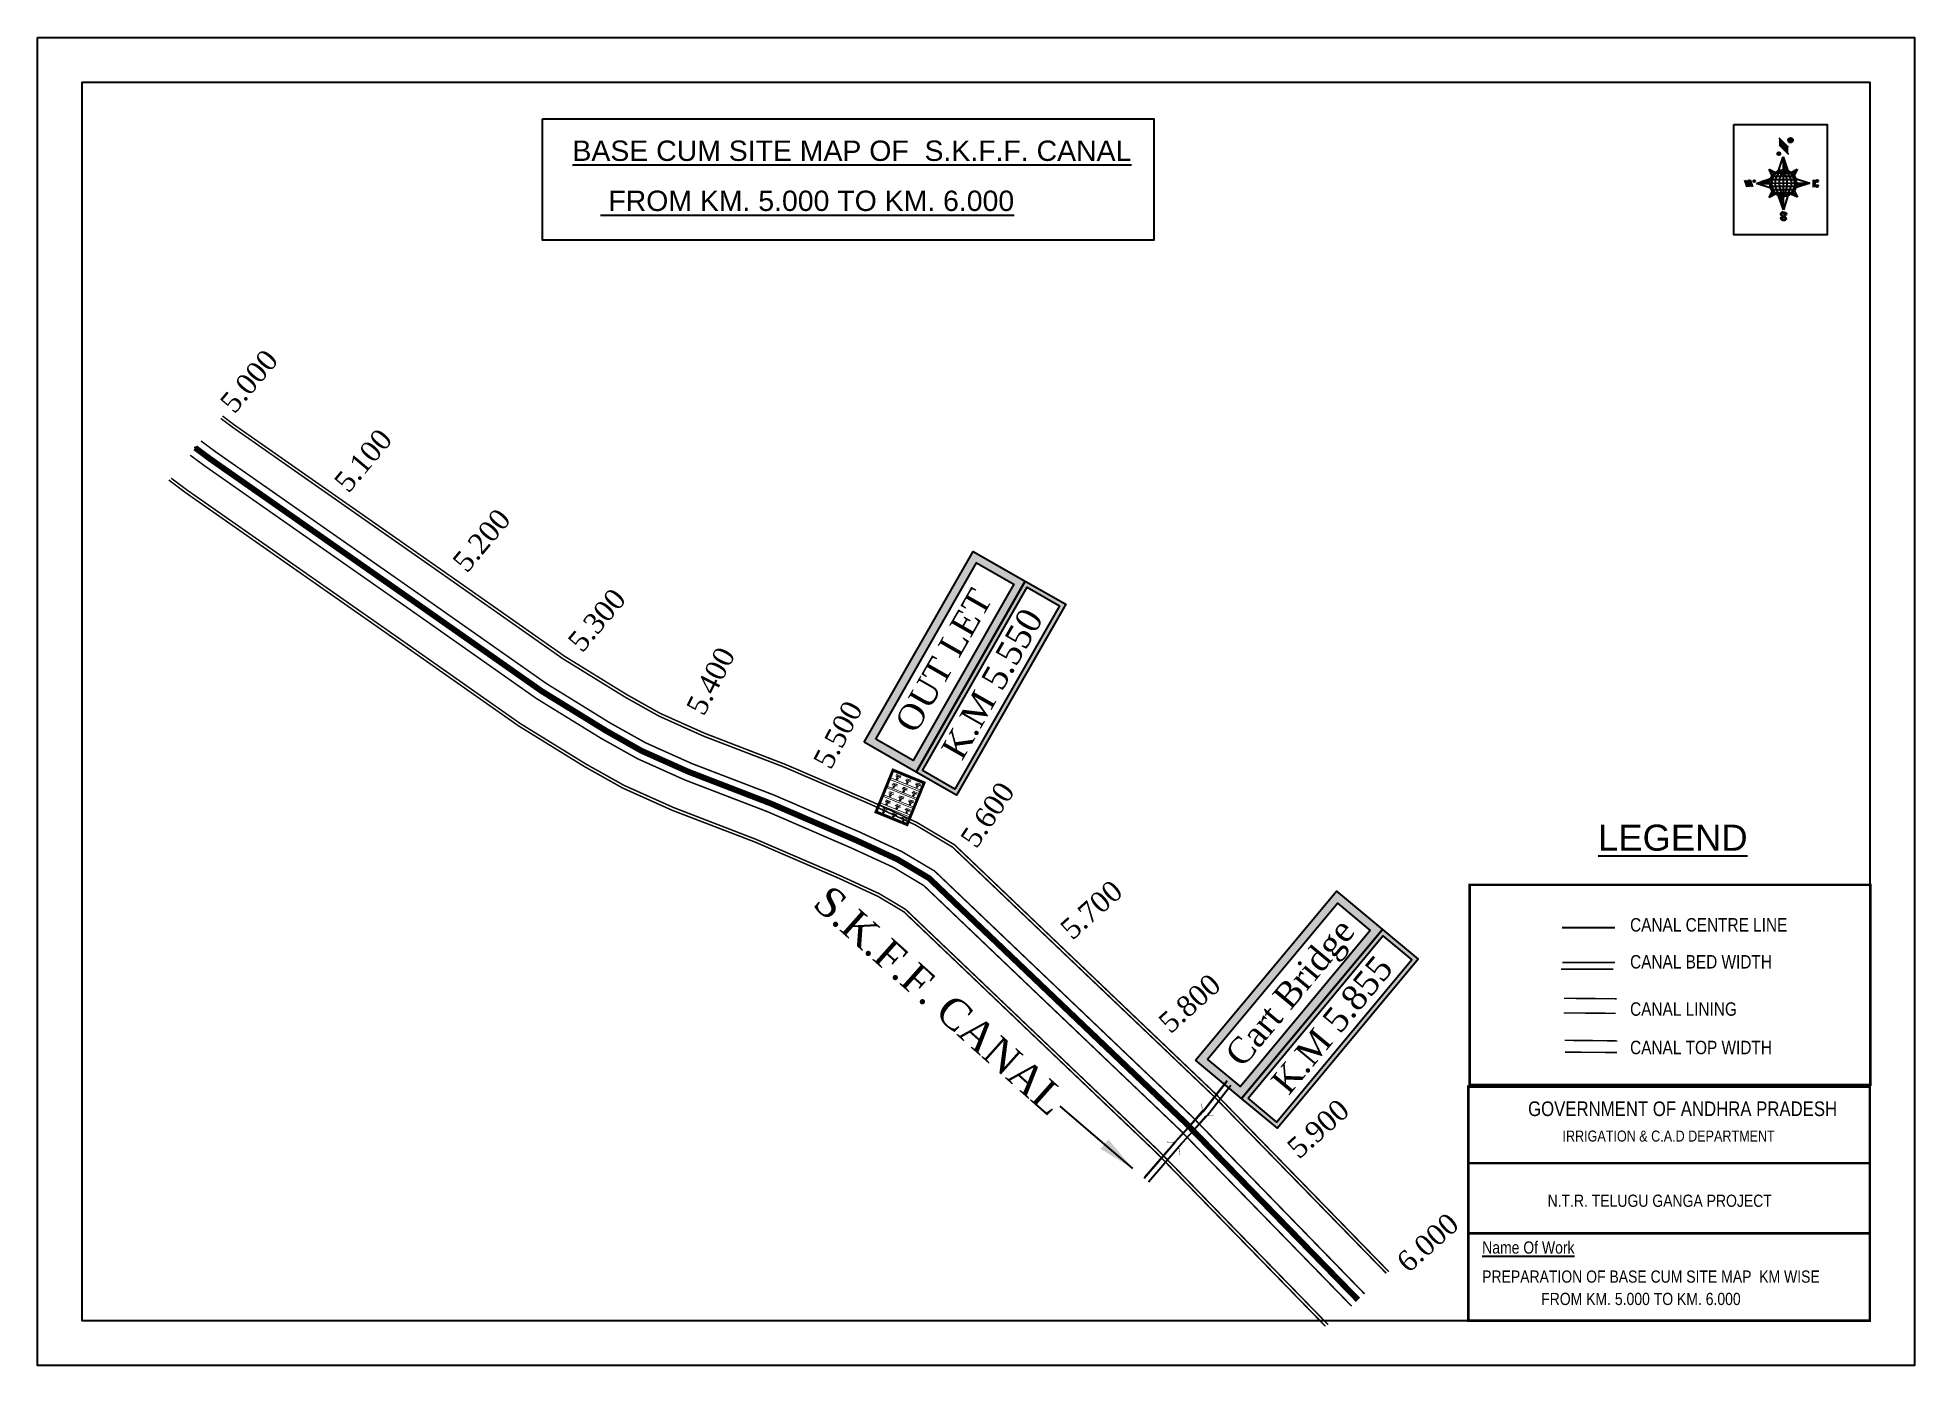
# Model space of a CAD drawing. Header units: inches. Extents: x 12 to 1272, y 7 to 898.
import ezdxf
from ezdxf.enums import TextEntityAlignment as Align

# ---------------------------------------------------------------- set-up
doc = ezdxf.new("R2010")
doc.units = ezdxf.units.IN
doc.header["$MEASUREMENT"] = 0
for name, color, linetype in [('AQUADUCT', 1, 'Continuous'), ('bed with', 5, 'Continuous'), ('BLOCK', 7, 'Continuous'), ('bord', 1, 'Continuous'), ('C LINE COO', 6, 'Continuous'), ('cahnige', 7, 'Continuous'), ('FRAME 025', 7, 'Continuous'), ('laying', 4, 'Continuous'), ('lining', 4, 'Continuous'), ('ROAD', 6, 'Continuous'), ('SLB', 11, 'Continuous'), ('TABLE', 7, 'Continuous'), ('TEXT', 7, 'Continuous'), ('TITLEBLOCK', 7, 'Continuous'), ('top of bund', 1, 'Continuous'), ('V', 6, 'Continuous'), ('ZSTU', 7, 'Continuous')]:
    doc.layers.add(name, color=color, linetype=linetype)
doc.styles.add('5mm', font='times.ttf', dxfattribs={"height": 3})
doc.styles.add('A', font='arial.ttf')
doc.styles.add('ARIALN', font='ARIALN.TTF')
doc.styles.get("Standard").update_dxf_attribs({"font": 'arial.ttf'})
doc.dimstyles.get("Standard").update_dxf_attribs({"dimtxt": 0.18, "dimasz": 0.18, "dimexe": 0.18, "dimexo": 0.0625, "dimgap": 0.09, "dimtad": 0, "dimtih": 1, "dimtoh": 1, "dimdec": 4, "dimzin": 0, "dimdsep": 46, "dimtxsty": 'Standard', "dimcen": 0.09, "dimadec": 0, "dimazin": 0, "dimtfac": 1, "dimtdec": 4, "dimtofl": 0, "dimtmove": 0, "dimatfit": 3, "dimfxl": 1, "dimtolj": 1, "dimtzin": 0, "dimarcsym": 0})
pattern_1 = [(267.297113149, (-8720374.938, 50637915.138), (10.5367255337, -0.497431438), [])]
pattern_2 = [(357.297113149, (-8720374.938, 50637915.138), (0.497431438, 10.5367255337), [])]

# ---------------------------------------------------------------- blocks, each defined once
blk = doc.blocks.new('IN')
at = {"layer": 'ZSTU'}
for points in [[(319839.5, 1602417.4), (319839.6, 1602417.3), (319839.5, 1602417.1), (319839.3, 1602417.3)], [(319839.5, 1602411.6), (319839.6, 1602411.5), (319839.5, 1602411.3), (319839.3, 1602411.5)], [(319839.5, 1602405.5), (319839.6, 1602405.4), (319839.5, 1602405.2), (319839.3, 1602405.4)], [(319846.6, 1602417.4), (319846.8, 1602417.3), (319846.6, 1602417.1), (319846.4, 1602417.3)], [(319846.6, 1602411.6), (319846.8, 1602411.5), (319846.6, 1602411.3), (319846.4, 1602411.5)], [(319846.6, 1602405.5), (319846.8, 1602405.4), (319846.6, 1602405.2), (319846.4, 1602405.4)], [(319853.9, 1602417.4), (319854.1, 1602417.3), (319853.9, 1602417.1), (319853.7, 1602417.3)], [(319853.9, 1602411.6), (319854.1, 1602411.5), (319853.9, 1602411.3), (319853.7, 1602411.5)], [(319853.9, 1602405.5), (319854.1, 1602405.4), (319853.9, 1602405.2), (319853.7, 1602405.4)], [(319839.5, 1602399.3), (319839.6, 1602399.1), (319839.5, 1602398.9), (319839.3, 1602399.1)], [(319839.5, 1602393.2), (319839.6, 1602393), (319839.5, 1602392.8), (319839.3, 1602393)], [(319846.6, 1602399.3), (319846.8, 1602399.1), (319846.6, 1602398.9), (319846.4, 1602399.1)], [(319846.6, 1602393.2), (319846.8, 1602393), (319846.6, 1602392.8), (319846.4, 1602393)], [(319853.9, 1602399.3), (319854.1, 1602399.1), (319853.9, 1602398.9), (319853.7, 1602399.1)], [(319853.9, 1602393.2), (319854.1, 1602393), (319853.9, 1602392.8), (319853.7, 1602393)]]:
    blk.add_hatch(color=4, dxfattribs=at).paths.add_polyline_path(points)
at = {"layer": 'ZSTU', "color": 9, "const_width": 2}
blk.add_lwpolyline([(319836.1, 1602418.7), (319858.6, 1602418.7), (319858.6, 1602388.4), (319836.1, 1602388.4)], close=True, dxfattribs=at)
at = {"layer": 'ZSTU', "color": 8, "const_width": 0.5}
for points in [[(319836.1, 1602413.3), (319858.6, 1602413.3)], [(319836.1, 1602412), (319858.6, 1602412)], [(319836.1, 1602407.2), (319858.6, 1602407.2)], [(319836.1, 1602406.1), (319858.6, 1602406.1)], [(319836.1, 1602400.9), (319858.6, 1602400.9)], [(319836.1, 1602399.9), (319858.6, 1602399.9)], [(319836.1, 1602395), (319858.6, 1602395)], [(319836.1, 1602393.8), (319858.6, 1602393.8)]]:
    blk.add_lwpolyline(points, dxfattribs=at)
at = {"layer": 'ZSTU', "color": 4, "const_width": 0.5}
for points in [[(319839.5, 1602417.1), (319838.5, 1602416.1)], [(319839.5, 1602411.3), (319838.5, 1602410.3)], [(319839.5, 1602405.2), (319838.5, 1602404.2)], [(319839.5, 1602417.1), (319840.5, 1602416.1)], [(319839.5, 1602414.2), (319839.5, 1602416.7)], [(319839.5, 1602411.3), (319840.5, 1602410.3)], [(319839.5, 1602408.4), (319839.5, 1602410.9)], [(319839.5, 1602405.2), (319840.5, 1602404.2)], [(319839.5, 1602402.3), (319839.5, 1602404.9)], [(319846.6, 1602417.1), (319845.6, 1602416.1)], [(319846.6, 1602411.3), (319845.6, 1602410.3)], [(319846.6, 1602405.2), (319845.6, 1602404.2)], [(319846.6, 1602417.1), (319847.7, 1602416.1)], [(319846.6, 1602411.3), (319847.7, 1602410.3)], [(319846.6, 1602405.2), (319847.7, 1602404.2)], [(319846.6, 1602414.2), (319846.6, 1602416.7)], [(319846.6, 1602408.4), (319846.6, 1602410.9)], [(319846.6, 1602402.3), (319846.6, 1602404.9)], [(319853.9, 1602417.1), (319852.9, 1602416.1)], [(319853.9, 1602411.3), (319852.9, 1602410.3)], [(319853.9, 1602405.2), (319852.9, 1602404.2)], [(319853.9, 1602417.1), (319855, 1602416.1)], [(319853.9, 1602414.2), (319853.9, 1602416.7)], [(319853.9, 1602411.3), (319855, 1602410.3)], [(319853.9, 1602408.4), (319853.9, 1602410.9)], [(319853.9, 1602405.2), (319855, 1602404.2)], [(319853.9, 1602402.3), (319853.9, 1602404.9)], [(319839.5, 1602398.9), (319838.5, 1602397.9)], [(319839.5, 1602392.8), (319838.5, 1602391.9)], [(319839.5, 1602398.9), (319840.5, 1602397.9)], [(319839.5, 1602396.1), (319839.5, 1602398.6)], [(319839.5, 1602392.8), (319840.5, 1602391.8)], [(319839.5, 1602390), (319839.5, 1602392.5)], [(319846.6, 1602398.9), (319845.6, 1602397.9)], [(319846.6, 1602392.8), (319845.6, 1602391.9)], [(319846.6, 1602398.9), (319847.7, 1602397.9)], [(319846.6, 1602392.8), (319847.7, 1602391.8)], [(319846.6, 1602396.1), (319846.6, 1602398.6)], [(319846.6, 1602390), (319846.6, 1602392.5)], [(319853.9, 1602398.9), (319852.9, 1602397.9)], [(319853.9, 1602392.8), (319852.9, 1602391.9)], [(319853.9, 1602398.9), (319855, 1602397.9)], [(319853.9, 1602396.1), (319853.9, 1602398.6)], [(319853.9, 1602392.8), (319855, 1602391.8)], [(319853.9, 1602390), (319853.9, 1602392.5)]]:
    blk.add_lwpolyline(points, dxfattribs=at)
at = {"layer": 'ZSTU', "color": 4}
for points in [[(319838.2, 1602415.2), (319838.2, 1602415.8)], [(319838.2, 1602409.4), (319838.2, 1602410)], [(319838.5, 1602414.2), (319838.5, 1602414.8)], [(319838.5, 1602408.4), (319838.5, 1602409)], [(319838.7, 1602409.4), (319838.7, 1602410)], [(319839.5, 1602417.4), (319839.6, 1602417.3), (319839.5, 1602417.1), (319839.3, 1602417.3), (319839.5, 1602417.4)], [(319839.5, 1602411.6), (319839.6, 1602411.5), (319839.5, 1602411.3), (319839.3, 1602411.5), (319839.5, 1602411.6)], [(319839.5, 1602405.5), (319839.6, 1602405.4), (319839.5, 1602405.2), (319839.3, 1602405.4), (319839.5, 1602405.5)], [(319840, 1602415.2), (319840, 1602415.8)], [(319840, 1602409.4), (319840, 1602410)], [(319840.4, 1602414.3), (319840.4, 1602414.9)], [(319840.4, 1602408.5), (319840.4, 1602409.1)], [(319840.7, 1602415.3), (319840.7, 1602415.9)], [(319840.7, 1602409.5), (319840.7, 1602410.1)], [(319845.4, 1602415.2), (319845.4, 1602415.8)], [(319845.4, 1602409.4), (319845.4, 1602410)], [(319845.6, 1602414.2), (319845.6, 1602414.8)], [(319845.6, 1602408.4), (319845.6, 1602409)], [(319845.8, 1602415.2), (319845.8, 1602415.7)], [(319845.8, 1602409.4), (319845.8, 1602410)], [(319846.6, 1602417.4), (319846.8, 1602417.3), (319846.6, 1602417.1), (319846.4, 1602417.3), (319846.6, 1602417.4)], [(319846.6, 1602411.6), (319846.8, 1602411.5), (319846.6, 1602411.3), (319846.4, 1602411.5), (319846.6, 1602411.6)], [(319846.6, 1602405.5), (319846.8, 1602405.4), (319846.6, 1602405.2), (319846.4, 1602405.4), (319846.6, 1602405.5)], [(319847.1, 1602415.2), (319847.1, 1602415.8)], [(319847.1, 1602409.4), (319847.1, 1602410)], [(319847.5, 1602414.3), (319847.5, 1602414.9)], [(319847.5, 1602408.5), (319847.5, 1602409.1)], [(319847.8, 1602415.3), (319847.8, 1602415.9)], [(319847.8, 1602409.5), (319847.8, 1602410.1)], [(319852.6, 1602415.2), (319852.6, 1602415.8)], [(319852.6, 1602409.4), (319852.6, 1602410)], [(319852.9, 1602414.2), (319852.9, 1602414.8)], [(319852.9, 1602408.4), (319852.9, 1602409)], [(319853.1, 1602415.2), (319853.1, 1602415.7)], [(319853.1, 1602409.4), (319853.1, 1602410)], [(319853.9, 1602417.4), (319854.1, 1602417.3), (319853.9, 1602417.1), (319853.7, 1602417.3), (319853.9, 1602417.4)], [(319853.9, 1602411.6), (319854.1, 1602411.5), (319853.9, 1602411.3), (319853.7, 1602411.5), (319853.9, 1602411.6)], [(319853.9, 1602405.5), (319854.1, 1602405.4), (319853.9, 1602405.2), (319853.7, 1602405.4), (319853.9, 1602405.5)], [(319854.4, 1602415.2), (319854.4, 1602415.8)], [(319854.4, 1602409.4), (319854.4, 1602410)], [(319854.8, 1602414.3), (319854.8, 1602414.9)], [(319854.8, 1602408.5), (319854.8, 1602409.1)], [(319855.1, 1602415.3), (319855.1, 1602415.9)], [(319855.1, 1602409.5), (319855.1, 1602410.1)], [(319838.2, 1602403.3), (319838.2, 1602403.9)], [(319838.2, 1602397), (319838.2, 1602397.6)], [(319838.5, 1602402.3), (319838.5, 1602402.9)], [(319838.5, 1602396.1), (319838.5, 1602396.7)], [(319838.7, 1602403.3), (319838.7, 1602403.9)], [(319838.7, 1602397), (319838.7, 1602397.6)], [(319839.5, 1602399.3), (319839.6, 1602399.1), (319839.5, 1602398.9), (319839.3, 1602399.1), (319839.5, 1602399.3)], [(319839.5, 1602393.2), (319839.6, 1602393), (319839.5, 1602392.8), (319839.3, 1602393), (319839.5, 1602393.2)], [(319840, 1602403.3), (319840, 1602403.9)], [(319840, 1602397), (319840, 1602397.6)], [(319840.4, 1602402.4), (319840.4, 1602403)], [(319840.4, 1602396.2), (319840.4, 1602396.7)], [(319840.7, 1602403.4), (319840.7, 1602404)], [(319840.7, 1602397.1), (319840.7, 1602397.7)], [(319845.4, 1602403.3), (319845.4, 1602403.9)], [(319845.4, 1602397), (319845.4, 1602397.6)], [(319845.6, 1602402.3), (319845.6, 1602402.9)], [(319845.6, 1602396.1), (319845.6, 1602396.7)], [(319845.8, 1602403.3), (319845.8, 1602403.9)], [(319845.8, 1602397), (319845.8, 1602397.6)], [(319846.6, 1602399.3), (319846.8, 1602399.1), (319846.6, 1602398.9), (319846.4, 1602399.1), (319846.6, 1602399.3)], [(319846.6, 1602393.2), (319846.8, 1602393), (319846.6, 1602392.8), (319846.4, 1602393), (319846.6, 1602393.2)], [(319847.1, 1602403.3), (319847.1, 1602403.9)], [(319847.1, 1602397), (319847.1, 1602397.6)], [(319847.5, 1602402.4), (319847.5, 1602403)], [(319847.5, 1602396.2), (319847.5, 1602396.7)], [(319847.8, 1602403.4), (319847.8, 1602404)], [(319847.8, 1602397.1), (319847.8, 1602397.7)], [(319852.6, 1602403.3), (319852.6, 1602403.9)], [(319852.6, 1602397), (319852.6, 1602397.6)], [(319852.9, 1602402.3), (319852.9, 1602402.9)], [(319852.9, 1602396.1), (319852.9, 1602396.7)], [(319853.1, 1602403.3), (319853.1, 1602403.9)], [(319853.1, 1602397), (319853.1, 1602397.6)], [(319853.9, 1602399.3), (319854.1, 1602399.1), (319853.9, 1602398.9), (319853.7, 1602399.1), (319853.9, 1602399.3)], [(319853.9, 1602393.2), (319854.1, 1602393), (319853.9, 1602392.8), (319853.7, 1602393), (319853.9, 1602393.2)], [(319854.4, 1602403.3), (319854.4, 1602403.9)], [(319854.4, 1602397), (319854.4, 1602397.6)], [(319854.8, 1602402.4), (319854.8, 1602403)], [(319854.8, 1602396.2), (319854.8, 1602396.7)], [(319855.1, 1602403.4), (319855.1, 1602404)], [(319855.1, 1602397.1), (319855.1, 1602397.7)], [(319838.2, 1602391), (319838.2, 1602391.6)], [(319838.5, 1602390), (319838.5, 1602390.6)], [(319838.7, 1602390.9), (319838.7, 1602391.5)], [(319840, 1602391), (319840, 1602391.6)], [(319840.4, 1602390.1), (319840.4, 1602390.7)], [(319840.7, 1602391.1), (319840.7, 1602391.7)], [(319845.4, 1602391), (319845.4, 1602391.6)], [(319845.6, 1602390), (319845.6, 1602390.6)], [(319845.8, 1602390.9), (319845.8, 1602391.5)], [(319847.1, 1602391), (319847.1, 1602391.6)], [(319847.5, 1602390.1), (319847.5, 1602390.7)], [(319847.8, 1602391.1), (319847.8, 1602391.7)], [(319852.6, 1602391), (319852.6, 1602391.6)], [(319852.9, 1602390), (319852.9, 1602390.6)], [(319853.1, 1602390.9), (319853.1, 1602391.5)], [(319854.4, 1602391), (319854.4, 1602391.6)], [(319854.8, 1602390.1), (319854.8, 1602390.7)], [(319855.1, 1602391.1), (319855.1, 1602391.7)]]:
    blk.add_lwpolyline(points, dxfattribs=at)
blk = doc.blocks.new('FGDFGDFG6YURT')
at = {"layer": 'ROAD', "color": 1, "linetype": 'Continuous', "lineweight": 25}
for points in [[(386103.5, 1482907.4, 0), (386134.5, 1482913, 0), (386162.3, 1482917.4, 0), (386187, 1482923.1, 0)], [(386104.2, 1482903.5, 0), (386135.2, 1482909.2, 0), (386163.1, 1482913.6, 0), (386187.9, 1482919.3, 0)], [(386104.3, 1482907.7, 0), (386135.3, 1482913.3, 0), (386163.2, 1482917.7, 0), (386188, 1482923.4, 0)]]:
    blk.add_polyline3d(points, dxfattribs=at)
at = {"layer": 'SLB'}
for points, const_width in [([(386161.8, 1482917.9), (386162.2, 1482917.9), (386164.8, 1482922)], 0.3), ([(386134.6, 1482913.4), (386134.2, 1482913.4), (386130.6, 1482916.6)], 0.3), ([(386134.8, 1482908.7), (386134.5, 1482908.7), (386131.9, 1482904.6)], 0.3), ([(386134.6, 1482913.4), (386148.2, 1482915.4), (386161.8, 1482917.9)], 0.5), ([(386161.9, 1482914.1), (386148.3, 1482911.6), (386134.8, 1482908.7)], 0.5), ([(386162, 1482918.2), (386148.4, 1482915.7), (386134.9, 1482912.9)], 0.5), ([(386161.9, 1482914.1), (386162.2, 1482914), (386165.9, 1482910.9)], 0.3)]:
    blk.add_lwpolyline(points, dxfattribs=dict(at, const_width=const_width))
blk = doc.blocks.new('*X5')
at = {"color": 0, "linetype": 'Continuous'}
for p, q in [((6321.6, 240.5), (6322.3, 241.2)), ((6321.6, 240.3), (6322.3, 241)), ((6321.6, 240.1), (6322.3, 240.8)), ((6321.6, 239.9), (6322.4, 240.7)), ((6321.6, 239.8), (6322.4, 240.6)), ((6321.6, 239.6), (6322.5, 240.5)), ((6321.6, 239.4), (6322.5, 240.3)), ((6321.6, 239.2), (6322.6, 240.2)), ((6321.7, 239.1), (6322.6, 240.1)), ((6321.8, 240.8), (6322.4, 241.4)), ((6321.8, 239), (6322.7, 240)), ((6321.8, 239), (6322.8, 239.9)), ((6321.9, 238.9), (6322.9, 239.8)), ((6322, 238.8), (6323, 239.7)), ((6322.1, 241.3), (6322.4, 241.6)), ((6322.1, 238.7), (6323.1, 239.6)), ((6322.2, 238.6), (6323.1, 239.6)), ((6322.3, 238.5), (6323.2, 239.5)), ((6322.4, 238.5), (6323.3, 239.4)), ((6322.5, 238.4), (6323.4, 239.3)), ((6322.7, 238.4), (6323.6, 239.3)), ((6322.8, 238.3), (6323.7, 239.2)), ((6322.9, 238.3), (6323.8, 239.1)), ((6323.1, 238.2), (6323.9, 239.1)), ((6323.2, 238.2), (6324, 239)), ((6323.3, 238.2), (6324.2, 239)), ((6323.5, 238.1), (6324.3, 238.9)), ((6323.7, 238.1), (6324.4, 238.9)), ((6323.8, 238.1), (6324.6, 238.8)), ((6324.1, 238.2), (6324.7, 238.8)), ((6324.3, 238.3), (6324.9, 238.8)), ((6324.6, 238.3), (6325.1, 238.8)), ((6324.8, 238.4), (6325.2, 238.8)), ((6325.1, 238.5), (6325.4, 238.8)), ((6325.4, 238.6), (6325.6, 238.8))]:
    blk.add_line(p, q, dxfattribs=at)
blk = doc.blocks.new('*X4')
at = {"color": 0, "linetype": 'Continuous'}
for p, q in [((6324.4, 240.3), (6324.5, 240.4)), ((6324.6, 240.3), (6324.8, 240.5)), ((6324.7, 240.2), (6325, 240.5)), ((6324.8, 240.2), (6325.2, 240.6)), ((6325, 240.1), (6325.5, 240.6)), ((6325.1, 240.1), (6325.6, 240.6)), ((6325.2, 240), (6325.8, 240.6)), ((6325.3, 240), (6326, 240.6)), ((6325.4, 239.9), (6326.1, 240.6)), ((6325.5, 239.8), (6326.2, 240.5)), ((6325.6, 239.8), (6326.3, 240.5)), ((6325.7, 239.7), (6326.5, 240.4)), ((6325.9, 239.6), (6326.6, 240.3)), ((6326, 239.5), (6326.7, 240.3)), ((6326, 239.4), (6326.8, 240.2)), ((6326.1, 239.3), (6327, 240.2)), ((6326.2, 239.3), (6327.1, 240.1)), ((6326.3, 239.2), (6327.1, 240)), ((6326.4, 239.1), (6327.2, 239.9)), ((6326.5, 239), (6327.3, 239.8)), ((6326.5, 238.9), (6327.4, 239.7)), ((6326.6, 238.8), (6327.5, 239.6)), ((6326.7, 238.7), (6327.5, 239.5)), ((6326.8, 238.6), (6327.6, 239.4)), ((6326.8, 238.5), (6327.7, 239.3)), ((6326.8, 236.5), (6327.4, 237)), ((6326.9, 238.3), (6327.8, 239.2)), ((6326.9, 238.2), (6327.9, 239.1)), ((6326.9, 236.8), (6327.6, 237.4)), ((6327, 238.1), (6327.8, 239)), ((6327, 237.9), (6327.8, 238.8)), ((6327, 237.8), (6327.8, 238.6)), ((6327, 237.6), (6327.8, 238.4)), ((6327, 237.4), (6327.8, 238.2)), ((6327, 237.3), (6327.8, 238)), ((6327, 237.1), (6327.8, 237.9))]:
    blk.add_line(p, q, dxfattribs=at)
blk = doc.blocks.new('H')
at = {"layer": 'bord', "extrusion": (0.000427885, 0.004792, 0.999988)}
h = blk.add_hatch(dxfattribs=at)
h.set_pattern_fill('LINE', color=8, scale=84.387686, angle=-2.7029, style=0)
h.set_pattern_definition(pattern_2)
h.paths.add_polyline_path([(-492, 786, -0.090992), (-448, 775), (-486, 912)])
h = blk.add_hatch(dxfattribs=at)
h.set_pattern_fill('LINE', color=8, scale=84.387686, angle=-92.7029, style=0)
h.set_pattern_definition(pattern_1)
h.paths.add_polyline_path([(-625, 665, -0.090992), (-615, 710), (-751, 671)])
h = blk.add_hatch(dxfattribs=at)
h.set_pattern_fill('LINE', color=8, scale=84.387686, angle=-92.7029, style=0)
h.set_pattern_definition(pattern_1)
h.paths.add_polyline_path([(-246, 647), (-372, 653, -0.090992), (-382, 609)])
h = blk.add_hatch(dxfattribs=at)
h.set_pattern_fill('LINE', color=8, scale=84.387686, angle=-2.7029, style=0)
h.set_pattern_definition(pattern_2)
h.paths.add_polyline_path([(-504, 533, -0.090992), (-549, 543), (-510, 406)])
for p, q in [((-516, 1087, -1217), (-432, 994, -1217)), ((-538, 774, -1216), (-487, 906, -1216)), ((-519, 1020, -1217), (-435, 927, -1216)), ((-487, 906, -1216), (-493, 780, -1216)), ((-487, 906, -1216), (-448, 769, -1216)), ((-627, 794, -1216), (-567, 760, -1216)), ((-627, 794, -1216), (-584, 747, -1215)), ((-599, 731, -1215), (-627, 794, -1216)), ((-421, 753, -1216), (-359, 781, -1216)), ((-359, 781, -1216), (-405, 739, -1216)), ((-359, 781, -1216), (-392, 721, -1215)), ((-865, 701, -1215), (-847, 638, -1215)), ((-847, 700, -1215), (-829, 637, -1215)), ((-829, 699, -1215), (-811, 636, -1215)), ((-829, 699, -1215), (-811, 698, -1215)), ((-811, 698, -1215), (-794, 635, -1215)), ((-752, 665, -1215), (-615, 704, -1215)), ((-752, 665, -1215), (-625, 659, -1215)), ((-619, 614, -1215), (-752, 665, -1215)), ((-639, 526, -1214), (-606, 585, -1215)), ((-639, 526, -1214), (-593, 568, -1215)), ((-577, 553, -1215), (-639, 526, -1214)), ((-371, 513, -1214), (-431, 546, -1215)), ((-371, 513, -1214), (-414, 560, -1215)), ((-399, 576, -1215), (-371, 513, -1214)), ((-246, 641, -1215), (-383, 603, -1215)), ((-379, 693, -1215), (-246, 641, -1215)), ((-373, 647, -1215), (-246, 641, -1215)), ((-213, 669, -1215), (-217, 601, -1215)), ((-197, 600, -1215), (-194, 668, -1215)), ((-511, 400, -1214), (-549, 537, -1214)), ((-460, 533, -1215), (-511, 400, -1214)), ((-505, 527, -1214), (-511, 400, -1214))]:
    blk.add_line(p, q, dxfattribs=at)
at = {"layer": 'bord', "color": 8, "linetype": 'ByBlock', "extrusion": (0.000427885, 0.004792, 0.999988)}
for p, q in [((-386, 711, -1215), (-605, 722, -1215)), ((-411, 744, -1216), (-578, 752, -1216)), ((-493, 780, -1216), (-505, 527, -1214)), ((-373, 647, -1215), (-625, 659, -1215)), ((-378, 616, -1215), (-623, 628, -1215)), ((-375, 679, -1215), (-620, 691, -1215)), ((-392, 585, -1215), (-611, 595, -1215)), ((-420, 555, -1215), (-587, 562, -1215))]:
    blk.add_line(p, q, dxfattribs=at)
at = {"layer": 'bord', "extrusion": (0.000427885, 0.004792, 0.999988), "elevation": -1212}
for points, const_width in [([(-522, 960), (-516, 1093)], 1.61), ([(-434, 933), (-428, 1066)], 1.61), ([(-870, 707), (-846, 706)], 0.642), ([(-829, 643), (-855, 644)], 0.642), ([(-829, 643), (-821, 678)], 0.642), ([(-811, 642), (-784, 641)], 0.642), ([(-793, 641), (-782, 694)], 0.642), ([(-177, 605), (-226, 607)], 0.706), ([(-223, 676), (-174, 673)], 0.706), ([(-195, 645), (-185, 644)], 0.706)]:
    blk.add_lwpolyline(points, dxfattribs=dict(at, const_width=const_width))
for points, const_width in [([(-414, 1073, 1), (-398, 1058, 1)], 22.3), ([(-530, 950, 1), (-520, 939, 1)], 14.8), ([(-776, 697, 1), (-769, 690, 1)], 8.9), ([(-180, 618, 1), (-173, 611, 1)], 9.79), ([(-178, 667, 1), (-171, 660, 1)], 9.79), ([(-490, 362, 1), (-498, 369, 1)], 11.1), ([(-525, 322, 1), (-533, 329, 1)], 11.1)]:
    blk.add_lwpolyline(points, format="xyb", close=True, dxfattribs=dict(at, const_width=const_width))
for points in [[(-537, 317), (-531, 310), (-520, 307), (-505, 307), (-494, 310), (-486, 318), (-487, 326), (-491, 333), (-494, 336), (-503, 341), (-522, 347), (-530, 352), (-534, 355), (-537, 363), (-537, 373), (-530, 381), (-520, 384), (-504, 384), (-493, 380), (-487, 373)], [(-522, 348), (-526, 354), (-528, 361), (-528, 371), (-526, 375), (-521, 381), (-515, 384)], [(-505, 307), (-499, 312), (-497, 319), (-497, 327), (-501, 335), (-509, 343)]]:
    blk.add_lwpolyline(points, dxfattribs=at)
at = {"layer": 'bord', "extrusion": (0.000427885, 0.004792, 0.999988)}
for centre, radius in [((-406, 1065, -1212), 22.3), ((-525, 944, -1212), 14.8), ((-498, 659, -1212), 127), ((-773, 694, -1212), 8.9), ((-177, 615, -1212), 9.79), ((-174, 663, -1212), 9.79), ((-494, 365, -1212), 11.1), ((-529, 325, -1212), 11.1)]:
    blk.add_circle(centre, radius, dxfattribs=at)
at = {"layer": 'bord', "color": 8, "linetype": 'ByBlock', "extrusion": (0.000427885, 0.004792, 0.999988)}
for centre, radius, start, end in [((-482, 658, -1212), 128, 94.9254, 259.6691), ((-437, 656, -1212), 141, 113.2864, 241.308), ((-316, 651, -1212), 222, 142.5892, 212.0053), ((-560, 662, -1212), 141, 293.2864, 61.308), ((-681, 668, -1212), 222, 322.5892, 32.0053), ((-515, 660, -1212), 128, 274.9254, 79.6691)]:
    blk.add_arc(centre, radius, start, end, dxfattribs=at)
at = {"layer": 'bord', "extrusion": (0.000427885, 0.004792, 0.999988)}
for points in [[(-516, 1093, -1212), (-431, 1000, -1212), (-519, 1026, -1212), (-434, 933, -1212)], [(-864, 707, -1212), (-846, 706, -1212), (-846, 644, -1212), (-829, 643, -1212)], [(-829, 705, -1212), (-811, 704, -1212), (-811, 642, -1212), (-793, 641, -1212)], [(-193, 674, -1212), (-197, 606, -1212), (-213, 675, -1212), (-216, 607, -1212)]]:
    blk.add_solid(points, dxfattribs=at)
at = {"layer": 'bord', "extrusion": (0.000427885, 0.004792, 0.999988), "xscale": 7.977342409717546, "yscale": 7.977342408231451, "zscale": 7.977342408476333, "rotation": 138.0840426661453}
for name, p in [('*X4', (38301, -31929, -1212)), ('*X5', (38314, -31951, -1212))]:
    blk.add_blockref(name, p, dxfattribs=at)
blk = doc.blocks.new('KKKK')
at = {"layer": 'cahnige', "color": 1, "style": '5mm'}
blk.add_text('S.K.F.F. CANAL', height=20, rotation=19.1758, dxfattribs=at).set_placement((317677.4, 1602113.8))
at = {"layer": 'ZSTU', "color": 1}
blk.add_leader([(317936.6, 1602216.4), (317876.5, 1602194.2)], dimstyle='Standard', override={"dimasz": 25, "dimgap": 0.09, "dimtad": 0}, dxfattribs=at)

msp = doc.modelspace()

# ---------------------------------------------------------------- hatches: boundary and pattern name
at = {"layer": 'C LINE COO'}
h = msp.add_hatch(color=135, dxfattribs=at)
h.set_gradient(color1=(141, 177, 78), color2=(107, 135, 59), one_color=1, tint=0.38)
h.paths.add_polyline_path([(574.5, 427.6), (642.1, 545.8), (667.1, 531.5), (599.5, 413.3)], flags=16)
h.paths.add_polyline_path([(566.7, 425.5), (640, 553.6), (674.9, 533.6), (601.6, 405.5)])
h = msp.add_hatch(color=200, dxfattribs=at)
h.paths.add_polyline_path([(605.8, 406.6), (676.1, 529.5), (697.9, 517), (627.6, 394.1)], flags=16)
h.paths.add_polyline_path([(601.6, 405.5), (674.9, 533.6), (702, 518.1), (628.7, 390)])
h = msp.add_hatch(color=135, dxfattribs=at)
h.set_gradient(color1=(141, 177, 78), color2=(107, 135, 59), one_color=1, tint=0.38)
h.paths.add_polyline_path([(797.3, 212.9), (884.4, 317.6), (906.5, 299.1), (819.4, 194.5)], flags=16)
h.paths.add_polyline_path([(789.2, 212.2), (883.7, 325.6), (914.6, 299.9), (820.1, 186.4)])
h = msp.add_hatch(color=200, dxfattribs=at)
h.paths.add_polyline_path([(824.4, 186.8), (915, 295.6), (934.3, 279.5), (843.7, 170.7)], flags=16)
h.paths.add_polyline_path([(820.1, 186.4), (914.6, 299.9), (938.6, 279.9), (844.1, 166.5)])

# ---------------------------------------------------------------- linework, layer by layer
at = {"linetype": 'ByBlock'}
for points in [[(11.8, 898.4), (1271.8, 898.4), (1271.8, 7.4), (11.8, 7.4)], [(1241.8, 37.4), (41.8, 37.4), (41.8, 868.4), (1241.8, 868.4)]]:
    msp.add_lwpolyline(points, close=True, dxfattribs=at)
at = {"linetype": 'ByBlock', "elevation": -0.1}
msp.add_lwpolyline([(1150.6, 840.1), (1213.2, 840.1), (1213.2, 766), (1150.6, 766)], close=True, dxfattribs=at)
at = {"layer": 'bed with', "const_width": 1}
for points in [[(894, 47.1), (778.4, 165.7), (606.7, 329.4), (586.3, 341.6), (558.5, 354.4), (501.4, 379.1), (446.4, 400.2), (414.5, 414.5), (390.2, 428.1), (346.8, 454.8), (265.6, 511.9), (124.2, 610.8), (114.3, 618.1)], [(902.7, 55.3), (786.9, 174.3), (614, 339.1), (591.9, 352.2), (563.4, 365.4), (505.9, 390.2), (451.1, 411.2), (419.9, 425.2), (396.3, 438.4), (353.4, 464.9), (272.5, 521.7), (131.2, 620.5), (121.5, 627.7)], [(1070.8, 277.7), (1067.6, 277.7), (1035.4, 277.7)], [(1069.6, 273.3), (1067.6, 273.3), (1034.8, 273.3), (1034.5, 273.3)]]:
    msp.add_lwpolyline(points, dxfattribs=at)
at = {"layer": 'BLOCK', "color": 4}
for p in [(117.6, 623.2), (195.5, 568.2), (273.6, 513.6), (351.7, 458.9), (434.5, 412.1), (522.9, 376.5), (611.6, 333.1), (677.3, 270.5), (743.2, 207.7), (826.9, 123.5)]:
    msp.add_point(p, dxfattribs=at)
at = {"layer": 'C LINE COO', "const_width": 4}
msp.add_lwpolyline([(898.2, 51.4), (782.6, 170), (610.3, 334.3), (589.1, 346.9), (561, 359.9), (503.6, 384.6), (448.8, 405.7), (417.2, 419.8), (393.3, 433.3), (350.1, 459.9), (269, 516.8), (127.7, 615.6), (117.6, 623.1)], dxfattribs=at)
at = {"layer": 'C LINE COO', "color": 105}
for points in [[(566.7, 425.5), (640, 553.6), (674.9, 533.6), (601.6, 405.5)], [(574.5, 427.6), (642.1, 545.8), (667.1, 531.5), (599.5, 413.3)], [(789.2, 212.2), (883.7, 325.6), (914.6, 299.9), (820.1, 186.4)], [(797.3, 212.9), (884.4, 317.6), (906.5, 299.1), (819.4, 194.5)]]:
    msp.add_lwpolyline(points, close=True, dxfattribs=at)
at = {"layer": 'C LINE COO'}
for p in [(572.5, 354.5), (785.9, 166.6)]:
    msp.add_point(p, dxfattribs=at)
at = {"layer": 'FRAME 025', "lineweight": -3, "const_width": 1.64}
for points in [[(973.2, 329.8), (1242.3, 329.8), (1242.3, 195.6), (973.2, 195.6)], [(972.3, 194.4), (1241.8, 194.4), (1241.8, 37.4), (972.3, 37.4)]]:
    msp.add_lwpolyline(points, close=True, dxfattribs=at)
for points in [[(972.3, 143.1), (1241.8, 143.1)], [(972.3, 96), (1241.8, 96)], [(972.3, 37.4), (1241.8, 37.4)]]:
    msp.add_lwpolyline(points, dxfattribs=at)
at = {"layer": 'lining', "const_width": 1}
for points in [[(917.2, 69.2), (800.9, 188.5), (626.1, 355.1), (601.2, 370), (571.6, 383.6), (513.4, 408.7), (458.7, 429.7), (428.9, 443.1), (406.4, 455.7), (364.4, 481.6), (283.9, 538.1), (143, 636.7), (134.8, 642.8)], [(878.2, 34.7), (764.3, 151.5), (594.5, 313.4), (576.9, 323.9), (550.4, 336.1), (493.8, 360.5), (438.8, 381.7), (405.5, 396.6), (380.1, 410.8), (335.8, 438.1), (254.1, 495.5), (112.5, 594.5), (101.5, 602.7)], [(1036.5, 253.7), (1061.2, 253.5), (1071.9, 253.4)], [(1036.4, 243.9), (1063.3, 243.7), (1071.3, 243.6)]]:
    msp.add_lwpolyline(points, dxfattribs=at)
at = {"layer": 'top of bund', "color": 1, "const_width": 1}
for points in [[(918.9, 70.3), (802.3, 189.9), (627.4, 356.7), (602.1, 371.7), (572.4, 385.4), (514.2, 410.5), (459.5, 431.6), (429.8, 444.9), (407.5, 457.4), (365.5, 483.3), (285.1, 539.7), (144.1, 638.3), (136, 644.4)], [(876.4, 33.6), (762.9, 150.1), (593.3, 311.8), (576, 322.1), (549.6, 334.3), (493.1, 358.7), (438, 379.8), (404.6, 394.8), (379.1, 409.1), (334.7, 436.5), (252.9, 493.9), (111.3, 592.9), (99.9, 601.5)]]:
    msp.add_lwpolyline(points, dxfattribs=at)
at = {"layer": 'top of bund', "const_width": 1}
for points in [[(1037, 225.5), (1061.6, 225.3), (1072.4, 225.1)], [(1072, 217.3), (1064.1, 217.4), (1037.1, 217.6)]]:
    msp.add_lwpolyline(points, dxfattribs=at)
at = {"layer": 'V', "color": 6, "const_width": 0.229}
msp.add_lwpolyline([(1070.6, 301.3), (1068, 301.4), (1035.4, 301.3)], dxfattribs=at)
at = {"layer": 'V', "color": 6}
msp.add_lwpolyline([(1035.4, 301.3), (1070.6, 301.3)], dxfattribs=at)
at = {"layer": 'ZSTU'}
msp.add_lwpolyline([(350.7, 843.8), (761.1, 843.8), (761.1, 762.5), (350.7, 762.5)], close=True, dxfattribs=at)
at = {"layer": 'ZSTU', "color": 200}
for points in [[(601.6, 405.5), (674.9, 533.6), (702, 518.1), (628.7, 390)], [(605.8, 406.6), (676.1, 529.5), (697.9, 517), (627.6, 394.1)], [(820.1, 186.4), (914.6, 299.9), (938.6, 279.9), (844.1, 166.5)], [(824.4, 186.8), (915, 295.6), (934.3, 279.5), (843.7, 170.7)]]:
    msp.add_lwpolyline(points, close=True, dxfattribs=at)

# ---------------------------------------------------------------- block references
at = {"layer": 'AQUADUCT', "color": 1, "xscale": 0.0703495379661093, "yscale": 0.07034953800030053, "zscale": 0.07034953795990817, "rotation": 3.078330607406165}
msp.add_blockref('H', (1221.2, 756.6, 85.4), dxfattribs=at)
at = {"layer": 'laying', "color": 1, "linetype": 'ByBlock', "rotation": 38.83932181598136}
msp.add_blockref('FGDFGDFG6YURT', (630004, -1397055.3), dxfattribs=at)
at = {"layer": 'ZSTU'}
for name, p, rotation in [('IN', (901875.3, 1363358), 157.8128717845129), ('KKKK', (-1553538.2, -502233.3), 299.1354773348558)]:
    msp.add_blockref(name, p, dxfattribs=dict(at, rotation=rotation))

# ---------------------------------------------------------------- texts
at = {"layer": 'cahnige', "style": '5mm'}
for s, rotation, p in [('5.000', 49.9879, (143.9, 645.3)), ('5.100', 49.9879, (220.5, 592.1)), ('5.200', 49.9879, (300, 538.5)), ('5.300', 49.9879, (377.4, 485)), ('5.400', 62.7293, (459, 442.5)), ('5.500', 62.2076, (544.2, 406.5)), ('5.600', 55.9284, (642, 353.5)), ('5.700', 42.0232, (706.4, 292.2)), ('5.800', 42.0232, (772.3, 229.4)), ('5.900', 42.0232, (858.6, 145.3)), ('6.000', 42.0232, (932.1, 68.9))]:
    msp.add_text(s, height=13.88, rotation=rotation, dxfattribs=at).set_placement(p)
at = {"layer": 'TABLE', "extrusion": (0.000201441, 0.004807, 0.999988), "style": 'A'}
msp.add_text('%%ULEGEND', height=17.48, rotation=359.9999, dxfattribs=at).set_placement((1109.6, 361.5, 2), align=Align.MIDDLE)
at = {"layer": 'TEXT', "color": 6}
for s, p in [('%%UBASE CUM SITE MAP OF  S.K.F.F. CANAL', (370.9, 815.6)), ('%%U FROM KM. 5.000 TO KM. 6.000', (389.7, 782))]:
    msp.add_text(s, height=13.655, dxfattribs=at).set_placement(p)
at = {"layer": 'TITLEBLOCK', "extrusion": (0.000201441, 0.004807, 0.999988), "style": 'ARIALN'}
for s, height, p in [('CANAL CENTRE LINE', 9.013, (1080.9, 298.5, 1.7)), ('CANAL BED WIDTH', 9.013, (1080.9, 273.7, 1.5)), ('CANAL LINING', 9.013, (1080.9, 242, 1.4)), ('CANAL TOP WIDTH', 9.013, (1080.9, 216.2, 1.3)), ('GOVERNMENT OF ANDHRA PRADESH ', 9.822, (1012.4, 174.7, -0.2)), ('IRRIGATION & C.A.D DEPARTMENT', 7.366, (1035.5, 157.6, -0.2)), ('N.T.R. TELUGU GANGA PROJECT', 8.185, (1025.5, 113.8, -0.2)), ('%%UName Of Work', 8.185, (981.6, 82.4, -0.4)), ('PREPARATION OF BASE CUM SITE MAP  KM WISE', 8.185, (981.6, 62.9, -0.4))]:
    msp.add_text(s, height=height, rotation=359.9999, dxfattribs=at).set_placement(p)
at = {"layer": 'TITLEBLOCK', "style": 'ARIALN'}
msp.add_text(' FROM KM. 5.000 TO KM. 6.000', height=8.185, rotation=359.9999, dxfattribs=at).set_placement((1018.6, 47.9))
at = {"layer": 'ZSTU', "style": '5mm'}
for s, height, rotation, p in [('OUT LET', 16.84, 60.229, (601.2, 430.5)), ('K.M 5.550', 16.84, 60.229, (632.4, 412.5)), ('Cart Bridge', 16.843, 50.2221, (820.7, 206.5)), ('K.M 5.855', 16.84, 50.2221, (851.7, 188))]:
    msp.add_text(s, height=height, rotation=rotation, dxfattribs=at).set_placement(p)

doc.saveas('drawing.dxf')
